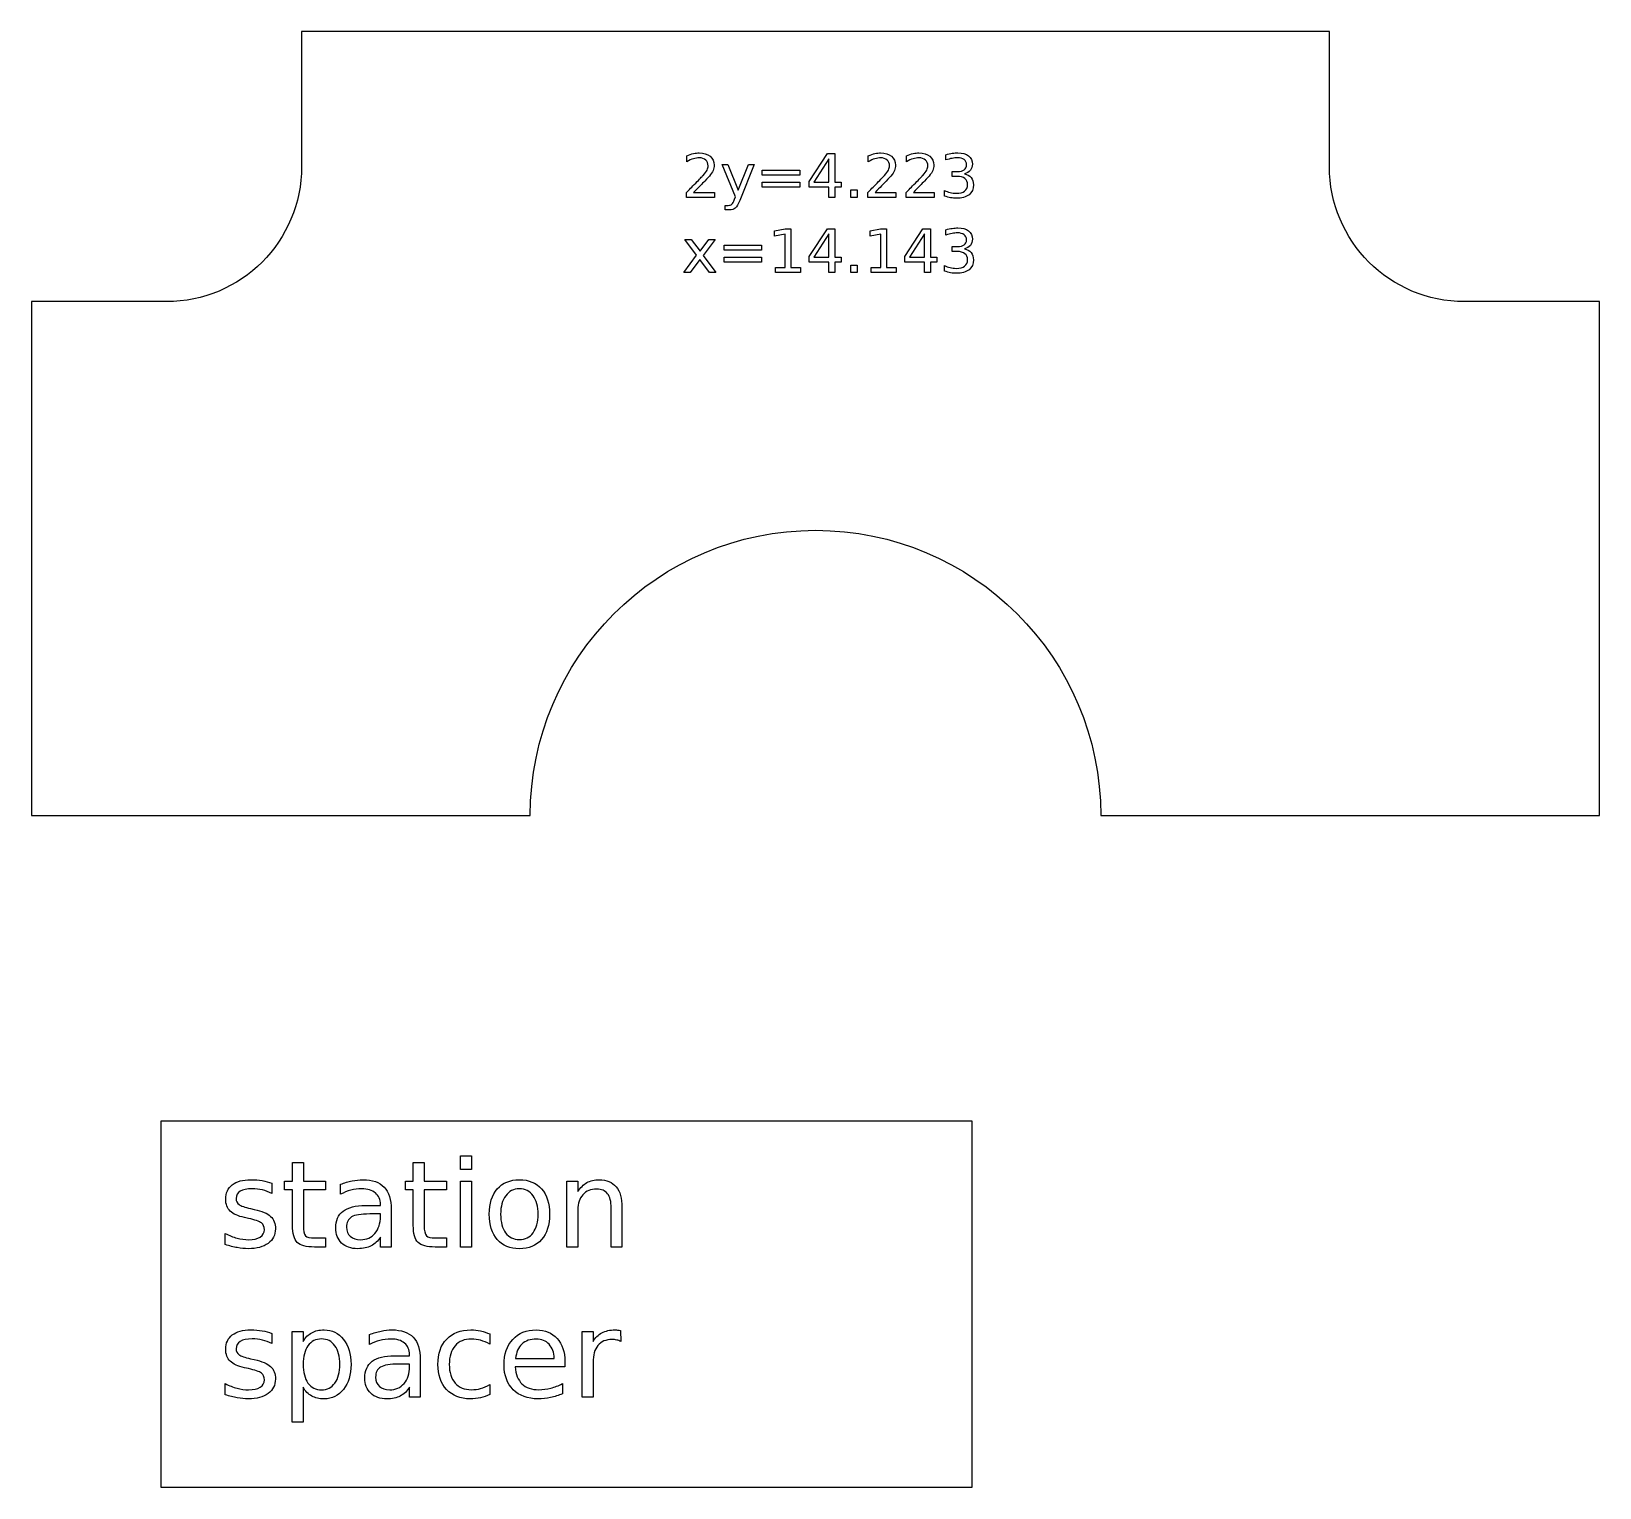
# Model space of a CAD drawing. Extents: x -1338 to 1024, y 230 to 1240.
# Drawn here: x 729.1 to 1023.9, y 269.1 to 542.8 of the extents above; entities that cross this region are included whole.
import ezdxf

# ---------------------------------------------------------------- set-up
doc = ezdxf.new("R2010")
doc.units = 0
doc.layers.add('Layer_1', color=7, linetype='CONTINUOUS')

msp = doc.modelspace()

# ---------------------------------------------------------------- linework, layer by layer
at = {"layer": 'Layer_1', "color": 7}
for p, q in [((973.104057, 542.772179), (779.904206, 542.772179)), ((779.904206, 542.772179), (779.904206, 542.772179)), ((973.104057, 517.372179), (973.104057, 542.772179)), ((852.31734, 518.273908), (852.31734, 519.398385)), ((875.314048, 514.580765), (878.737093, 519.79526)), ((878.737093, 519.79526), (880.137198, 519.79526)), ((878.737093, 519.79526), (878.737093, 519.79526)), ((880.137198, 519.79526), (880.137198, 514.431938)), ((886.426548, 518.273908), (886.426548, 519.398385)), ((893.61441, 518.273908), (893.61441, 519.398385)), ((901.028246, 518.599124), (901.028246, 519.591313)), ((861.456514, 511.664842), (858.959496, 517.739229)), ((858.959496, 517.739229), (860.034368, 517.739229)), ((860.034368, 517.739229), (861.963611, 512.910582)), ((861.963611, 512.910582), (863.892882, 517.739229)), ((864.967753, 517.739229), (862.255767, 510.992363)), ((863.892882, 517.739229), (864.967753, 517.739229)), ((866.500107, 516.691919), (873.566698, 516.691919)), ((866.500107, 515.765878), (866.500107, 516.691919)), ((866.500107, 516.691919), (866.500107, 516.691919)), ((873.566698, 516.691919), (873.566698, 515.765878)), ((879.02925, 518.825122), (876.218034, 514.431938)), ((879.02925, 514.431938), (879.02925, 518.825122)), ((879.02925, 518.825122), (879.02925, 518.825122)), ((902.202347, 515.506806), (902.202347, 516.421824)), ((902.202347, 516.421824), (903.205534, 516.421824)), ((904.500906, 516.002899), (904.500906, 516.002899)), ((873.566698, 515.765878), (866.500107, 515.765878)), ((866.500107, 514.442961), (873.566698, 514.442961)), ((866.500107, 513.505896), (866.500107, 514.442961)), ((866.500107, 514.442961), (866.500107, 514.442961)), ((873.566698, 513.505896), (866.500107, 513.505896)), ((873.566698, 514.442961), (873.566698, 513.505896)), ((875.314048, 513.505896), (875.314048, 514.580765)), ((879.02925, 513.505896), (875.314048, 513.505896)), ((876.218034, 514.431938), (879.02925, 514.431938)), ((879.02925, 511.565612), (879.02925, 513.505896)), ((880.137198, 514.431938), (881.31127, 514.431938)), ((881.31127, 513.505896), (880.137198, 513.505896)), ((880.137198, 513.505896), (880.137198, 511.565612)), ((881.31127, 514.431938), (881.31127, 513.505896)), ((883.15785, 512.965706), (884.320916, 512.965706)), ((883.15785, 511.565612), (883.15785, 512.965706)), ((883.15785, 512.965706), (883.15785, 512.965706)), ((884.320916, 512.965706), (884.320916, 511.565612)), ((903.161451, 515.506806), (902.202347, 515.506806)), ((852.262222, 511.565612), (852.262222, 512.502683)), ((857.487764, 511.565612), (852.262222, 511.565612)), ((853.601677, 512.502683), (857.487764, 512.502683)), ((853.601677, 512.502683), (853.601677, 512.502683)), ((857.487764, 512.502683), (857.487764, 511.565612)), ((859.516236, 509.217439), (859.516236, 510.066307)), ((859.516236, 510.066307), (860.111527, 510.066307)), ((861.274593, 511.201828), (861.456514, 511.664842)), ((862.255767, 510.992363), (862.255767, 510.992363)), ((880.137198, 511.565612), (879.02925, 511.565612)), ((884.320916, 511.565612), (883.15785, 511.565612)), ((886.37143, 511.565612), (886.37143, 512.502683)), ((891.596944, 511.565612), (886.37143, 511.565612)), ((887.710885, 512.502683), (891.596944, 512.502683)), ((887.710885, 512.502683), (887.710885, 512.502683)), ((891.596944, 512.502683), (891.596944, 511.565612)), ((893.559292, 511.565612), (893.559292, 512.502683)), ((898.784805, 511.565612), (893.559292, 511.565612)), ((894.898718, 512.502683), (898.784805, 512.502683)), ((894.898718, 512.502683), (894.898718, 512.502683)), ((898.784805, 512.502683), (898.784805, 511.565612)), ((900.780201, 511.813658), (900.780201, 512.888535)), ((860.326496, 509.217439), (859.516236, 509.217439)), ((868.815232, 505.287269), (870.783055, 505.684158)), ((868.815232, 504.273047), (868.815232, 505.287269)), ((870.79409, 504.669908), (868.815232, 504.273047)), ((870.783055, 505.684158), (871.896506, 505.684158)), ((870.79409, 498.391564), (870.79409, 504.669908)), ((871.896506, 505.684158), (871.896506, 498.391564)), ((875.314048, 500.469651), (878.737093, 505.684158)), ((879.02925, 504.714019), (876.218034, 500.320835)), ((878.737093, 505.684158), (880.137198, 505.684158)), ((878.737093, 505.684158), (878.737093, 505.684158)), ((879.02925, 500.320835), (879.02925, 504.714019)), ((879.02925, 504.714019), (879.02925, 504.714019)), ((880.137198, 505.684158), (880.137198, 500.320835)), ((886.784829, 505.287269), (888.75268, 505.684158)), ((886.784829, 504.273047), (886.784829, 505.287269)), ((888.763715, 504.669908), (886.784829, 504.273047)), ((888.75268, 505.684158), (889.866132, 505.684158)), ((888.763715, 498.391564), (888.763715, 504.669908)), ((889.866132, 505.684158), (889.866132, 498.391564)), ((893.283673, 500.469651), (896.706718, 505.684158)), ((896.998875, 504.714019), (894.187659, 500.320835)), ((896.706718, 505.684158), (898.106795, 505.684158)), ((896.706718, 505.684158), (896.706718, 505.684158)), ((896.998875, 500.320835), (896.998875, 504.714019)), ((896.998875, 504.714019), (896.998875, 504.714019)), ((898.106795, 505.684158), (898.106795, 500.320835)), ((901.028246, 504.488015), (901.028246, 505.480196)), ((854.158416, 500.684619), (851.964562, 503.628112)), ((851.964562, 503.628112), (853.160704, 503.628112)), ((853.160704, 503.628112), (854.797819, 501.428755)), ((854.797819, 501.428755), (856.434934, 503.628112)), ((857.631076, 503.628112), (855.398642, 500.623998)), ((856.434934, 503.628112), (857.631076, 503.628112)), ((857.631076, 503.628112), (857.631076, 503.628112)), ((859.312274, 502.580814), (866.378864, 502.580814)), ((859.312274, 501.654758), (859.312274, 502.580814)), ((859.312274, 502.580814), (859.312274, 502.580814)), ((866.378864, 501.654758), (859.312274, 501.654758)), ((866.378864, 502.580814), (866.378864, 501.654758)), ((902.202347, 501.395706), (902.202347, 502.310699)), ((902.202347, 502.310699), (903.205534, 502.310699)), ((903.161451, 501.395706), (902.202347, 501.395706)), ((904.500906, 501.891797), (904.500906, 501.891797)), ((851.760628, 497.454501), (854.158416, 500.684619)), ((854.753736, 499.879863), (852.956771, 497.454501)), ((856.550673, 497.454501), (854.753736, 499.879863)), ((855.398642, 500.623998), (857.746816, 497.454501)), ((859.312274, 500.331842), (866.378864, 500.331842)), ((859.312274, 499.394779), (859.312274, 500.331842)), ((859.312274, 500.331842), (859.312274, 500.331842)), ((866.378864, 499.394779), (859.312274, 499.394779)), ((866.378864, 500.331842), (866.378864, 499.394779)), ((868.975083, 498.391564), (870.79409, 498.391564)), ((868.975083, 497.454501), (868.975083, 498.391564)), ((868.975083, 498.391564), (868.975083, 498.391564)), ((871.896506, 498.391564), (873.715542, 498.391564)), ((873.715542, 498.391564), (873.715542, 497.454501)), ((875.314048, 499.394779), (875.314048, 500.469651)), ((879.02925, 499.394779), (875.314048, 499.394779)), ((876.218034, 500.320835), (879.02925, 500.320835)), ((879.02925, 497.454501), (879.02925, 499.394779)), ((880.137198, 500.320835), (881.31127, 500.320835)), ((881.31127, 499.394779), (880.137198, 499.394779)), ((880.137198, 499.394779), (880.137198, 497.454501)), ((881.31127, 500.320835), (881.31127, 499.394779)), ((883.15785, 498.854606), (884.320916, 498.854606)), ((883.15785, 497.454501), (883.15785, 498.854606)), ((883.15785, 498.854606), (883.15785, 498.854606)), ((884.320916, 498.854606), (884.320916, 497.454501)), ((886.944708, 498.391564), (888.763715, 498.391564)), ((886.944708, 497.454501), (886.944708, 498.391564)), ((886.944708, 498.391564), (886.944708, 498.391564)), ((889.866132, 498.391564), (891.685138, 498.391564)), ((891.685138, 498.391564), (891.685138, 497.454501)), ((893.283673, 499.394779), (893.283673, 500.469651)), ((896.998875, 499.394779), (893.283673, 499.394779)), ((894.187659, 500.320835), (896.998875, 500.320835)), ((896.998875, 497.454501), (896.998875, 499.394779)), ((898.106795, 500.320835), (899.280896, 500.320835)), ((899.280896, 499.394779), (898.106795, 499.394779)), ((898.106795, 499.394779), (898.106795, 497.454501)), ((899.280896, 500.320835), (899.280896, 499.394779)), ((900.780201, 497.702546), (900.780201, 498.777418)), ((852.956771, 497.454501), (851.760628, 497.454501)), ((857.746816, 497.454501), (856.550673, 497.454501)), ((873.715542, 497.454501), (868.975083, 497.454501)), ((880.137198, 497.454501), (879.02925, 497.454501)), ((884.320916, 497.454501), (883.15785, 497.454501)), ((891.685138, 497.454501), (886.944708, 497.454501)), ((898.106795, 497.454501), (896.998875, 497.454501)), ((754.504206, 491.972185), (729.104206, 491.972185)), ((729.104206, 491.972185), (729.104206, 395.37226)), ((1023.904057, 395.37226), (1023.904057, 491.972185)), ((930.122487, 395.37226), (1023.904057, 395.37226)), ((753.514791, 337.98823), (905.914791, 337.98823)), ((753.514791, 269.052633), (753.514791, 337.98823)), ((905.914791, 337.98823), (905.914791, 269.052633)), ((809.800252, 331.435388), (811.828724, 331.435388)), ((809.800252, 328.866714), (809.800252, 331.435388)), ((809.800252, 331.435388), (809.800252, 331.435388)), ((811.828724, 331.435388), (811.828724, 328.866714)), ((778.193564, 326.628805), (778.193564, 330.134513)), ((778.193564, 330.134513), (780.233071, 330.134513)), ((780.233071, 330.134513), (780.233071, 326.628805)), ((780.233071, 330.134513), (780.233071, 330.134513)), ((800.903648, 326.628805), (800.903648, 330.134513)), ((800.903648, 330.134513), (802.943126, 330.134513)), ((802.943126, 330.134513), (802.943126, 326.628805)), ((802.943126, 330.134513), (802.943126, 330.134513)), ((811.828724, 328.866714), (809.800252, 328.866714)), ((774.324043, 326.264992), (774.324043, 324.346756)), ((774.324043, 326.264992), (774.324043, 326.264992)), ((776.705293, 325.052312), (776.705293, 326.628805)), ((776.705293, 326.628805), (778.193564, 326.628805)), ((778.193564, 325.052312), (776.705293, 325.052312)), ((778.193564, 318.349534), (778.193564, 325.052312)), ((780.233071, 326.628805), (784.411286, 326.628805)), ((784.411286, 325.052312), (780.233071, 325.052312)), ((780.233071, 325.052312), (780.233071, 318.349534)), ((784.411286, 326.628805), (784.411286, 325.052312)), ((787.222474, 324.192409), (787.222474, 326.066562)), ((799.415349, 325.052312), (799.415349, 326.628805)), ((799.415349, 326.628805), (800.903648, 326.628805)), ((800.903648, 325.052312), (799.415349, 325.052312)), ((800.903648, 318.349534), (800.903648, 325.052312)), ((802.943126, 326.628805), (807.121342, 326.628805)), ((807.121342, 325.052312), (802.943126, 325.052312)), ((802.943126, 325.052312), (802.943126, 318.349534)), ((807.121342, 326.628805), (807.121342, 325.052312)), ((809.800252, 326.628805), (811.828724, 326.628805)), ((809.800252, 314.281583), (809.800252, 326.628805)), ((809.800252, 326.628805), (809.800252, 326.628805)), ((811.828724, 326.628805), (811.828724, 314.281583)), ((820.846599, 326.926437), (820.846599, 326.926437)), ((820.846599, 325.206659), (820.846599, 325.206659)), ((829.787314, 314.281583), (829.787314, 326.628805)), ((829.787314, 326.628805), (831.826821, 326.628805)), ((831.826821, 326.628805), (831.826821, 324.710569)), ((770.311182, 321.502492), (771.005731, 321.348145)), ((791.874738, 322.075742), (794.719002, 322.075742)), ((794.719002, 322.075742), (794.719002, 322.274201)), ((838.099662, 314.281583), (838.099662, 321.667846)), ((840.128134, 321.733999), (840.128134, 314.281583)), ((840.128134, 321.733999), (840.128134, 321.733999)), ((769.903286, 319.650409), (769.197731, 319.815763)), ((794.719002, 320.488242), (792.701564, 320.488242)), ((792.701564, 320.488242), (792.701564, 320.488242)), ((794.719002, 320.036263), (794.719002, 320.488242)), ((796.747474, 321.326104), (796.747474, 314.281583)), ((796.747474, 321.326104), (796.747474, 321.326104)), ((831.826821, 321.259951), (831.826821, 314.281583)), ((765.548682, 314.733562), (765.548682, 316.828187)), ((782.327696, 315.979319), (784.411286, 315.979319)), ((784.411286, 315.979319), (784.411286, 314.281583)), ((794.719002, 314.281583), (794.719002, 316.155708)), ((805.037752, 315.979319), (807.121342, 315.979319)), ((807.121342, 315.979319), (807.121342, 314.281583)), ((784.411286, 314.281583), (782.327696, 314.281583)), ((796.747474, 314.281583), (794.719002, 314.281583)), ((807.121342, 314.281583), (805.037752, 314.281583)), ((811.828724, 314.281583), (809.800252, 314.281583)), ((831.826821, 314.281583), (829.787314, 314.281583)), ((840.128134, 314.281583), (838.099662, 314.281583)), ((774.324043, 298.04277), (774.324043, 296.124534)), ((774.324043, 298.04277), (774.324043, 298.04277)), ((778.149481, 281.362985), (778.149481, 298.406583)), ((778.149481, 298.406583), (780.18896, 298.406583)), ((780.18896, 298.406583), (780.18896, 296.53243)), ((792.690529, 295.970187), (792.690529, 297.84434)), ((815.290349, 297.932534), (815.290349, 296.03634)), ((815.290349, 297.932534), (815.290349, 297.932534)), ((832.653648, 286.059361), (832.653648, 298.406583)), ((832.653648, 298.406583), (834.693126, 298.406583)), ((834.693126, 298.406583), (834.693126, 296.488347)), ((839.874557, 298.593978), (839.885564, 296.510388)), ((839.885564, 296.510388), (839.885592, 296.510388)), ((770.311182, 293.28027), (771.005731, 293.125923)), ((787.090196, 292.221937), (787.090196, 292.221937)), ((797.342793, 293.85352), (800.187057, 293.85352)), ((800.187057, 292.26602), (798.16962, 292.26602)), ((798.16962, 292.26602), (798.16962, 292.26602)), ((800.187057, 293.85352), (800.187057, 294.051979)), ((800.187057, 291.814041), (800.187057, 292.26602)), ((802.215529, 293.103881), (802.215529, 286.059361)), ((802.215529, 293.103881), (802.215529, 293.103881)), ((820.141043, 293.324353), (827.372988, 293.33536)), ((827.372988, 293.33536), (827.372988, 293.335388)), ((829.40146, 292.740069), (829.40146, 291.747888)), ((829.40146, 292.740069), (829.40146, 292.740069)), ((834.693126, 292.56368), (834.693126, 286.059361)), ((769.903286, 291.428187), (769.197731, 291.593541)), ((829.40146, 291.747888), (820.074918, 291.747888)), ((765.548682, 286.51134), (765.548682, 288.605965)), ((780.18896, 287.911444), (780.18896, 281.362985)), ((780.18896, 287.911444), (780.18896, 287.911444)), ((800.187057, 286.059361), (800.187057, 287.933486)), ((802.215529, 286.059361), (800.187057, 286.059361)), ((815.290349, 288.407534), (815.290349, 286.533381)), ((828.927439, 288.605965), (828.927439, 286.687728)), ((834.693126, 286.059361), (832.653648, 286.059361)), ((780.18896, 281.362985), (778.149481, 281.362985)), ((905.914791, 269.052633), (753.514791, 269.052633))]:
    msp.add_line(p, q, dxfattribs=at)
for points in [[(779.904206, 542.772179), (779.904206, 542.772179), (779.904206, 517.372179), (779.904206, 517.372179)], [(852.31734, 519.398385), (852.765678, 519.578451), (853.184609, 519.714418), (853.574132, 519.806287)], [(854.665542, 519.007025), (854.316433, 519.007025), (853.947117, 518.946391), (853.557594, 518.825122)], [(853.574132, 519.806287), (853.963655, 519.898156), (854.320102, 519.94409), (854.643472, 519.94409)], [(854.643472, 519.94409), (855.496027, 519.94409), (856.175863, 519.730953), (856.682979, 519.304679)], [(855.861656, 518.593612), (855.556649, 518.869221), (855.157944, 519.007025), (854.665542, 519.007025)], [(856.682979, 519.304679), (857.190095, 518.878407), (857.443652, 518.308819), (857.443652, 517.595914)], [(886.426548, 519.398385), (886.874868, 519.578451), (887.293789, 519.714418), (887.683312, 519.806287)], [(888.774722, 519.007025), (888.425632, 519.007025), (888.056316, 518.946391), (887.666774, 518.825122)], [(887.683312, 519.806287), (888.072854, 519.898156), (888.42931, 519.94409), (888.75268, 519.94409)], [(888.75268, 519.94409), (889.605236, 519.94409), (890.285072, 519.730953), (890.792187, 519.304679)], [(889.970864, 518.593612), (889.665857, 518.869221), (889.267143, 519.007025), (888.774722, 519.007025)], [(890.792187, 519.304679), (891.299303, 518.878407), (891.552861, 518.308819), (891.552861, 517.595914)], [(893.61441, 519.398385), (894.062729, 519.578451), (894.48165, 519.714418), (894.871173, 519.806287)], [(895.962583, 519.007025), (895.613474, 519.007025), (895.244158, 518.946391), (894.854635, 518.825122)], [(894.871173, 519.806287), (895.260696, 519.898156), (895.617152, 519.94409), (895.940542, 519.94409)], [(895.940542, 519.94409), (896.793078, 519.94409), (897.472905, 519.730953), (897.98002, 519.304679)], [(897.158726, 518.593612), (896.853719, 518.869221), (896.455004, 519.007025), (895.962583, 519.007025)], [(897.98002, 519.304679), (898.487136, 518.878407), (898.740694, 518.308819), (898.740694, 517.595914)], [(901.028246, 519.591313), (901.450846, 519.708905), (901.845882, 519.7971), (902.213354, 519.855896)], [(902.180277, 518.907804), (901.831187, 518.841659), (901.447177, 518.738765), (901.028246, 518.599124)], [(903.161451, 519.007025), (902.856444, 519.007025), (902.529386, 518.973951), (902.180277, 518.907804)], [(902.213354, 519.855896), (902.584514, 519.914692), (902.933622, 519.94409), (903.26068, 519.94409)], [(904.445788, 518.665271), (904.148119, 518.893107), (903.720006, 519.007025), (903.161451, 519.007025)], [(903.26068, 519.94409), (904.105861, 519.94409), (904.774662, 519.751165), (905.267083, 519.365315)], [(905.267083, 519.365315), (905.759504, 518.983139), (906.005715, 518.464996), (906.005715, 517.810885)], [(779.904206, 517.372179), (779.904203, 503.344149), (768.532236, 491.972185), (754.504206, 491.972185)], [(853.557594, 518.825122), (853.171739, 518.703854), (852.758321, 518.520116), (852.31734, 518.273908)], [(855.365566, 515.688707), (855.722031, 516.089257), (855.970076, 516.427336), (856.109701, 516.702943)], [(856.324698, 517.524255), (856.324698, 517.961553), (856.17035, 518.318005), (855.861656, 518.593612)], [(856.109701, 516.702943), (856.253032, 516.982226), (856.324698, 517.255997), (856.324698, 517.524255)], [(857.250725, 516.631287), (857.125776, 516.329954), (856.896104, 515.973501), (856.561708, 515.561927)], [(857.443652, 517.595914), (857.443652, 517.257834), (857.379343, 516.936292), (857.250725, 516.631287)], [(887.666774, 518.825122), (887.280938, 518.703854), (886.86753, 518.520116), (886.426548, 518.273908)], [(889.474774, 515.688707), (889.831221, 516.089257), (890.079266, 516.427336), (890.218909, 516.702943)], [(890.433878, 517.524255), (890.433878, 517.961553), (890.27954, 518.318005), (889.970864, 518.593612)], [(890.218909, 516.702943), (890.362222, 516.982226), (890.433878, 517.255997), (890.433878, 517.524255)], [(891.359934, 516.631287), (891.234985, 516.329954), (891.005312, 515.973501), (890.670916, 515.561927)], [(891.552861, 517.595914), (891.552861, 517.257834), (891.488552, 516.936292), (891.359934, 516.631287)], [(894.854635, 518.825122), (894.468781, 518.703854), (894.055372, 518.520116), (893.61441, 518.273908)], [(896.662607, 515.688707), (897.019073, 516.089257), (897.267127, 516.427336), (897.406771, 516.702943)], [(897.621739, 517.524255), (897.621739, 517.961553), (897.467401, 518.318005), (897.158726, 518.593612)], [(897.406771, 516.702943), (897.550083, 516.982226), (897.621739, 517.255997), (897.621739, 517.524255)], [(898.547767, 516.631287), (898.422836, 516.329954), (898.193164, 515.973501), (897.85875, 515.561927)], [(898.740694, 517.595914), (898.740694, 517.257834), (898.676385, 516.936292), (898.547767, 516.631287)], [(903.205534, 516.421824), (903.753083, 516.421824), (904.172014, 516.53023), (904.462326, 516.74704)], [(904.897767, 517.695132), (904.897767, 518.11773), (904.747107, 518.441109), (904.445788, 518.665271)], [(904.462326, 516.74704), (904.75262, 516.967527), (904.897767, 517.283558), (904.897767, 517.695132)], [(905.614357, 516.653334), (905.353452, 516.34098), (904.982302, 516.124168), (904.500906, 516.002899)], [(904.500906, 516.002899), (905.033742, 515.888983), (905.448984, 515.651961), (905.746635, 515.291832)], [(906.005715, 517.810885), (906.005715, 517.355215), (905.875262, 516.969365), (905.614357, 516.653334)], [(998.504057, 491.972185), (984.476026, 491.972185), (973.10406, 503.344149), (973.104057, 517.372179)], [(852.262222, 512.502683), (852.684821, 512.939981), (853.259924, 513.526107), (853.987531, 514.26106)], [(855.685267, 514.635885), (855.192846, 514.128768), (854.498315, 513.4177), (853.601677, 512.502683)], [(853.987531, 514.26106), (854.718806, 514.999689), (855.178151, 515.475571), (855.365566, 515.688707)], [(856.561708, 515.561927), (856.469835, 515.45536), (856.177688, 515.146679), (855.685267, 514.635885)], [(886.37143, 512.502683), (886.79403, 512.939981), (887.369133, 513.526107), (888.096739, 514.26106)], [(889.794475, 514.635885), (889.302054, 514.128768), (888.607524, 513.4177), (887.710885, 512.502683)], [(888.096739, 514.26106), (888.828015, 514.999689), (889.28736, 515.475571), (889.474774, 515.688707)], [(890.670916, 515.561927), (890.579044, 515.45536), (890.286897, 515.146679), (889.794475, 514.635885)], [(893.559292, 512.502683), (893.981872, 512.939981), (894.556966, 513.526107), (895.284572, 514.26106)], [(896.982337, 514.635885), (896.489915, 514.128768), (895.795376, 513.4177), (894.898718, 512.502683)], [(895.284572, 514.26106), (896.015867, 514.999689), (896.475212, 515.475571), (896.662607, 515.688707)], [(897.85875, 515.561927), (897.766877, 515.45536), (897.474739, 515.146679), (896.982337, 514.635885)], [(904.578066, 515.093396), (904.239982, 515.369003), (903.767777, 515.506806), (903.161451, 515.506806)], [(904.539486, 512.756243), (904.906958, 513.03185), (905.090694, 513.4324), (905.090694, 513.957892)], [(905.090694, 513.957892), (905.090694, 514.442962), (904.919818, 514.821463), (904.578066, 515.093396)], [(906.198642, 513.957892), (906.198642, 513.145767), (905.919364, 512.517381), (905.360809, 512.072735)], [(905.746635, 515.291832), (906.047973, 514.931705), (906.198642, 514.487058), (906.198642, 513.957892)], [(860.111527, 510.066307), (860.390814, 510.066307), (860.607627, 510.13245), (860.761965, 510.264737)], [(860.761965, 510.264737), (860.916303, 510.397043), (861.087179, 510.709407), (861.274593, 511.201828)], [(862.255767, 510.992363), (861.969123, 510.2574), (861.689836, 509.777838), (861.417906, 509.553678)], [(900.780201, 512.888535), (901.088877, 512.708471), (901.426951, 512.572505), (901.794423, 512.480636)], [(901.910191, 511.510494), (901.546387, 511.576647), (901.169724, 511.677702), (900.780201, 511.813658)], [(901.794423, 512.480636), (902.161914, 512.388765), (902.545934, 512.34283), (902.946482, 512.34283)], [(902.979559, 511.405762), (902.634119, 511.405762), (902.277663, 511.440673), (901.910191, 511.510494)], [(902.946482, 512.34283), (903.644681, 512.34283), (904.175682, 512.480634), (904.539486, 512.756243)], [(905.360809, 512.072735), (904.802235, 511.628086), (904.008485, 511.405762), (902.979559, 511.405762)], [(861.417906, 509.553678), (861.145975, 509.329519), (860.782172, 509.217439), (860.326496, 509.217439)], [(901.028246, 505.480196), (901.450846, 505.597788), (901.845882, 505.685983), (902.213354, 505.744779)], [(902.180277, 504.796682), (901.831187, 504.730548), (901.447177, 504.627659), (901.028246, 504.488015)], [(903.161451, 504.895911), (902.856444, 504.895911), (902.529386, 504.862835), (902.180277, 504.796682)], [(902.213354, 505.744779), (902.584514, 505.803575), (902.933622, 505.832974), (903.26068, 505.832974)], [(904.445788, 504.554168), (904.148119, 504.781997), (903.720006, 504.895911), (903.161451, 504.895911)], [(903.26068, 505.832974), (904.105861, 505.832974), (904.774662, 505.640046), (905.267083, 505.254192)], [(904.897767, 503.584029), (904.897767, 504.006629), (904.747107, 504.330009), (904.445788, 504.554168)], [(905.267083, 505.254192), (905.759504, 504.872026), (906.005715, 504.353885), (906.005715, 503.699769)], [(904.578066, 500.982279), (904.239982, 501.257897), (903.767777, 501.395706), (903.161451, 501.395706)], [(903.205534, 502.310699), (903.753083, 502.310699), (904.172014, 502.41911), (904.462326, 502.635932)], [(904.462326, 502.635932), (904.75262, 502.856423), (904.897767, 503.172455), (904.897767, 503.584029)], [(905.614357, 502.542234), (905.353452, 502.229871), (904.982302, 502.013058), (904.500906, 501.891797)], [(904.500906, 501.891797), (905.033742, 501.777873), (905.448984, 501.540844), (905.746635, 501.18071)], [(906.005715, 503.699769), (906.005715, 503.244093), (905.875262, 502.858248), (905.614357, 502.542234)], [(905.746635, 501.18071), (906.047973, 500.820594), (906.198642, 500.375953), (906.198642, 499.846786)], [(900.780201, 498.777418), (901.088877, 498.59736), (901.426951, 498.461395), (901.794423, 498.369522)], [(901.794423, 498.369522), (902.161914, 498.277649), (902.545934, 498.231713), (902.946482, 498.231713)], [(902.946482, 498.231713), (903.644681, 498.231713), (904.175682, 498.369522), (904.539486, 498.64514)], [(904.539486, 498.64514), (904.906958, 498.92074), (905.090694, 499.321288), (905.090694, 499.846786)], [(905.090694, 499.846786), (905.090694, 500.331851), (904.919818, 500.710349), (904.578066, 500.982279)], [(906.198642, 499.846786), (906.198642, 499.034664), (905.919364, 498.406277), (905.360809, 497.961626)], [(901.910191, 497.399383), (901.546387, 497.465536), (901.169724, 497.566591), (900.780201, 497.702546)], [(902.979559, 497.294651), (902.634119, 497.294651), (902.277663, 497.329562), (901.910191, 497.399383)], [(905.360809, 497.961626), (904.802235, 497.516976), (904.008485, 497.294651), (902.979559, 497.294651)], [(1023.904057, 491.972185), (1023.904057, 491.972185), (998.504057, 491.972185), (998.504057, 491.972185)], [(822.885211, 395.37226), (822.885398, 424.985003), (846.891388, 448.99074), (876.504131, 448.990616)], [(876.504131, 448.990616), (906.116654, 448.990428), (930.1223, 424.984782), (930.122487, 395.37226)], [(729.104206, 395.37226), (729.104206, 395.37226), (822.885211, 395.37226), (822.885211, 395.37226)], [(765.636876, 323.288423), (765.636876, 324.449654), (766.04845, 325.346303), (766.871599, 325.978368)], [(766.871599, 325.978368), (767.694747, 326.610414), (768.863326, 326.926437), (770.377335, 326.926437)], [(768.348863, 324.765687), (767.849104, 324.457011), (767.599224, 323.993988), (767.599224, 323.376617)], [(770.619877, 325.228701), (769.612983, 325.228701), (768.855978, 325.074363), (768.348863, 324.765687)], [(770.377335, 326.926437), (771.126992, 326.926437), (771.832548, 326.871319), (772.494002, 326.761083)], [(772.538113, 325.008229), (771.920742, 325.15521), (771.28133, 325.228701), (770.619877, 325.228701)], [(772.494002, 326.761083), (773.155455, 326.650847), (773.765469, 326.485483), (774.324043, 326.264992)], [(774.324043, 324.346756), (773.750775, 324.640738), (773.155465, 324.861229), (772.538113, 325.008229)], [(787.222474, 326.066562), (787.964775, 326.353187), (788.685034, 326.566321), (789.383252, 326.705965)], [(789.151745, 324.953111), (788.482935, 324.78406), (787.839844, 324.530492), (787.222474, 324.192409)], [(791.213265, 325.206659), (790.50771, 325.206659), (789.820536, 325.122143), (789.151745, 324.953111)], [(789.383252, 326.705965), (790.081451, 326.852946), (790.761277, 326.926437), (791.422731, 326.926437)], [(793.792974, 324.434951), (793.18296, 324.949423), (792.323057, 325.206659), (791.213265, 325.206659)], [(791.422731, 326.926437), (793.20867, 326.926437), (794.542613, 326.463423), (795.424557, 325.537395)], [(794.719002, 322.274201), (794.719002, 323.207585), (794.410326, 323.927835), (793.792974, 324.434951)], [(795.424557, 325.537395), (796.306502, 324.611349), (796.747474, 323.207585), (796.747474, 321.326104)], [(815.180113, 320.444159), (815.180113, 322.472622), (815.679881, 324.060122), (816.679418, 325.206659)], [(816.679418, 325.206659), (817.686312, 326.353177), (819.075372, 326.926437), (820.846599, 326.926437)], [(820.846599, 325.206659), (819.758877, 325.206659), (818.898983, 324.780381), (818.266918, 323.927826)], [(820.846599, 326.926437), (822.610488, 326.926437), (823.995879, 326.353177), (825.002772, 325.206659)], [(823.415272, 323.916819), (822.783208, 324.776712), (821.926983, 325.206659), (820.846599, 325.206659)], [(825.002772, 325.206659), (826.009666, 324.060122), (826.513113, 322.472622), (826.513113, 320.444159)], [(831.826821, 324.710569), (832.311886, 325.45287), (832.881476, 326.007756), (833.535592, 326.375228)], [(835.365634, 325.162548), (834.270536, 325.162548), (833.406964, 324.813448), (832.774918, 324.115249)], [(833.535592, 326.375228), (834.197046, 326.742701), (834.957719, 326.926437), (835.817613, 326.926437)], [(837.416148, 324.291638), (836.960472, 324.872245), (836.276967, 325.162548), (835.365634, 325.162548)], [(835.817613, 326.926437), (837.23608, 326.926437), (838.309117, 326.485464), (839.036724, 325.60352)], [(838.099662, 321.667846), (838.099662, 322.836435), (837.871824, 323.711032), (837.416148, 324.291638)], [(839.036724, 325.60352), (839.76433, 324.728932), (840.128134, 323.439092), (840.128134, 321.733999)], [(766.474738, 321.028444), (765.916164, 321.579661), (765.636876, 322.332988), (765.636876, 323.288423)], [(767.599224, 323.376617), (767.599224, 322.906247), (767.779282, 322.535097), (768.139397, 322.263166)], [(768.139397, 322.263166), (768.499532, 321.998592), (769.22346, 321.745034), (770.311182, 321.502492)], [(771.005731, 321.348145), (772.446231, 321.039469), (773.467819, 320.602175), (774.070495, 320.036263)], [(787.707557, 321.017409), (788.640941, 321.722964), (790.030002, 322.075742), (791.874738, 322.075742)], [(818.266918, 323.927826), (817.634853, 323.082645), (817.318821, 321.921423), (817.318821, 320.444159)], [(824.36337, 320.444159), (824.36337, 321.90671), (824.047337, 323.064263), (823.415272, 323.916819)], [(832.774918, 324.115249), (832.142854, 323.41705), (831.826821, 322.465284), (831.826821, 321.259951)], [(769.197731, 319.815763), (767.940957, 320.080356), (767.033293, 320.484583), (766.474738, 321.028444)], [(772.339654, 318.801541), (771.972182, 319.095523), (771.160059, 319.378479), (769.903286, 319.650409)], [(772.901897, 317.533742), (772.901897, 318.08496), (772.714483, 318.50756), (772.339654, 318.801541)], [(774.070495, 320.036263), (774.68049, 319.477689), (774.985488, 318.694965), (774.985488, 317.68809)], [(786.318488, 317.875485), (786.318488, 319.264545), (786.781511, 320.311853), (787.707557, 321.017409)], [(789.295057, 319.926027), (788.662992, 319.551199), (788.34696, 318.911787), (788.34696, 318.007791)], [(792.701564, 320.488242), (791.062606, 320.488242), (789.927103, 320.300837), (789.295057, 319.926027)], [(793.693745, 316.850228), (794.377249, 317.651326), (794.719002, 318.713337), (794.719002, 320.036263)], [(816.679418, 315.681659), (815.679881, 316.835534), (815.180113, 318.423034), (815.180113, 320.444159)], [(817.318821, 320.444159), (817.318821, 318.966895), (817.631184, 317.801995), (818.255912, 316.949458)], [(823.415272, 316.960464), (824.047337, 317.81302), (824.36337, 318.974252), (824.36337, 320.444159)], [(826.513113, 320.444159), (826.513113, 318.423034), (826.009666, 316.835534), (825.002772, 315.681659)], [(765.548682, 316.828187), (766.298339, 316.438664), (767.036971, 316.144682), (767.764578, 315.946242)], [(767.764578, 315.946242), (768.492184, 315.755159), (769.212444, 315.659618), (769.925356, 315.659618)], [(769.925356, 315.659618), (770.880791, 315.659618), (771.615745, 315.821303), (772.130217, 316.144673)], [(772.130217, 316.144673), (772.644671, 316.4754), (772.901897, 316.938423), (772.901897, 317.533742)], [(774.985488, 317.68809), (774.985488, 316.541553), (774.529821, 315.633879), (773.618488, 314.965069)], [(779.086543, 315.152492), (778.491224, 315.740455), (778.193564, 316.806136), (778.193564, 318.349534)], [(780.233071, 318.349534), (780.233071, 317.342659), (780.369036, 316.6959), (780.640967, 316.409256)], [(780.640967, 316.409256), (780.920254, 316.122631), (781.482497, 315.979319), (782.327696, 315.979319)], [(787.431939, 315.020187), (786.689638, 315.733099), (786.318488, 316.684865), (786.318488, 317.875485)], [(788.34696, 318.007791), (788.34696, 317.287541), (788.582145, 316.714273), (789.052516, 316.287985)], [(789.052516, 316.287985), (789.530242, 315.869073), (790.177002, 315.659618), (790.992793, 315.659618)], [(790.992793, 315.659618), (792.11728, 315.659618), (793.017597, 316.056488), (793.693745, 316.850228)], [(794.719002, 316.155708), (794.255988, 315.40605), (793.67905, 314.851154), (792.988189, 314.49102)], [(801.796599, 315.152492), (801.201298, 315.740455), (800.903648, 316.806136), (800.903648, 318.349534)], [(802.943126, 318.349534), (802.943126, 317.342659), (803.079101, 316.6959), (803.35105, 316.409256)], [(803.35105, 316.409256), (803.630319, 316.122631), (804.192552, 315.979319), (805.037752, 315.979319)], [(820.846599, 313.961853), (819.075372, 313.961853), (817.686312, 314.535122), (816.679418, 315.681659)], [(818.255912, 316.949458), (818.887958, 316.104259), (819.75152, 315.681659), (820.846599, 315.681659)], [(820.846599, 315.681659), (821.926983, 315.681659), (822.783208, 316.107928), (823.415272, 316.960464)], [(825.002772, 315.681659), (823.995879, 314.535122), (822.610488, 313.961853), (820.846599, 313.961853)], [(767.808689, 314.160312), (767.095777, 314.285242), (766.342441, 314.476326), (765.548682, 314.733562)], [(769.881245, 313.961853), (769.219791, 313.961853), (768.528939, 314.028006), (767.808689, 314.160312)], [(773.618488, 314.965069), (772.714492, 314.296258), (771.468745, 313.961853), (769.881245, 313.961853)], [(782.327696, 314.281583), (780.762247, 314.281583), (779.681863, 314.571886), (779.086543, 315.152492)], [(790.452592, 313.961853), (789.188481, 313.961853), (788.181597, 314.314631), (787.431939, 315.020187)], [(792.988189, 314.49102), (792.297328, 314.138242), (791.452129, 313.961853), (790.452592, 313.961853)], [(805.037752, 314.281583), (803.472302, 314.281583), (802.391918, 314.571886), (801.796599, 315.152492)], [(765.636876, 295.066201), (765.636876, 296.227432), (766.04845, 297.12408), (766.871599, 297.756145)], [(766.871599, 297.756145), (767.694747, 298.388191), (768.863326, 298.704214), (770.377335, 298.704214)], [(770.377335, 298.704214), (771.126992, 298.704214), (771.832548, 298.649096), (772.494002, 298.53886)], [(772.494002, 298.53886), (773.155455, 298.428624), (773.765469, 298.263261), (774.324043, 298.04277)], [(780.18896, 296.53243), (780.615247, 297.267393), (781.15177, 297.811263), (781.79853, 298.164041)], [(781.79853, 298.164041), (782.452627, 298.524157), (783.231673, 298.704214), (784.135668, 298.704214)], [(784.135668, 298.704214), (785.634983, 298.704214), (786.851333, 298.108904), (787.784717, 296.918284)], [(792.690529, 297.84434), (793.43283, 298.130965), (794.15309, 298.344099), (794.851307, 298.483742)], [(794.851307, 298.483742), (795.549506, 298.630724), (796.229333, 298.704214), (796.890786, 298.704214)], [(796.890786, 298.704214), (798.676726, 298.704214), (800.010668, 298.241201), (800.892613, 297.315173)], [(807.17646, 296.973402), (808.286252, 298.127277), (809.803939, 298.704214), (811.729523, 298.704214)], [(811.729523, 298.704214), (812.354231, 298.704214), (812.964235, 298.638071), (813.559536, 298.505784)], [(813.559536, 298.505784), (814.154856, 298.380854), (814.731793, 298.18977), (815.290349, 297.932534)], [(819.589835, 296.918284), (820.684914, 298.108904), (822.158499, 298.704214), (824.010592, 298.704214)], [(824.010592, 298.704214), (825.671583, 298.704214), (826.983474, 298.167701), (827.946266, 297.094673)], [(834.693126, 296.488347), (835.119414, 297.238004), (835.67431, 297.792891), (836.357814, 298.153006)], [(836.357814, 298.153006), (837.041319, 298.520478), (837.871814, 298.704214), (838.8493, 298.704214)], [(838.8493, 298.704214), (838.988944, 298.704214), (839.143282, 298.693198), (839.312314, 298.671166)], [(839.312314, 298.671166), (839.481365, 298.656491), (839.668779, 298.630761), (839.874557, 298.593978)], [(766.474738, 292.806222), (765.916164, 293.357439), (765.636876, 294.110766), (765.636876, 295.066201)], [(768.348863, 296.543465), (767.849104, 296.234789), (767.599224, 295.771766), (767.599224, 295.154395)], [(767.599224, 295.154395), (767.599224, 294.684025), (767.779282, 294.312874), (768.139397, 294.040944)], [(770.619877, 297.006478), (769.612983, 297.006478), (768.855978, 296.852141), (768.348863, 296.543465)], [(772.538113, 296.786006), (771.920742, 296.932988), (771.28133, 297.006478), (770.619877, 297.006478)], [(774.324043, 296.124534), (773.750775, 296.418515), (773.155465, 296.639006), (772.538113, 296.786006)], [(781.103981, 295.727673), (780.493967, 294.882474), (780.18896, 293.713895), (780.18896, 292.221937)], [(783.639578, 297.006478), (782.56655, 297.006478), (781.721351, 296.58021), (781.103981, 295.727673)], [(786.16414, 295.727673), (785.554126, 296.58021), (784.712606, 297.006478), (783.639578, 297.006478)], [(787.090196, 292.221937), (787.090196, 293.713895), (786.781511, 294.882474), (786.16414, 295.727673)], [(787.784717, 296.918284), (788.725458, 295.727664), (789.195828, 294.162215), (789.195828, 292.221937)], [(794.6198, 296.730888), (793.95099, 296.561837), (793.3079, 296.30827), (792.690529, 295.970187)], [(796.681321, 296.984437), (795.975765, 296.984437), (795.288592, 296.899921), (794.6198, 296.730888)], [(799.26103, 296.212728), (798.651016, 296.727201), (797.791113, 296.984437), (796.681321, 296.984437)], [(800.187057, 294.051979), (800.187057, 294.985363), (799.878381, 295.705613), (799.26103, 296.212728)], [(800.892613, 297.315173), (801.774557, 296.389127), (802.215529, 294.985363), (802.215529, 293.103881)], [(805.522835, 292.221937), (805.522835, 294.235705), (806.074043, 295.819527), (807.17646, 296.973402)], [(808.752953, 295.727673), (808.025347, 294.897168), (807.661543, 293.72859), (807.661543, 292.221937)], [(811.817717, 296.984437), (810.502148, 296.984437), (809.48056, 296.565516), (808.752953, 295.727673)], [(813.559536, 296.741895), (812.986286, 296.90359), (812.40568, 296.984437), (811.817717, 296.984437)], [(815.290349, 296.03634), (814.717099, 296.352372), (814.140161, 296.587557), (813.559536, 296.741895)], [(817.958252, 292.111701), (817.958252, 294.132826), (818.502113, 295.73502), (819.589835, 296.918284)], [(821.309641, 296.025333), (820.633474, 295.385911), (820.243941, 294.485585), (820.141043, 293.324353)], [(824.032634, 296.984437), (822.90081, 296.984437), (821.993145, 296.664736), (821.309641, 296.025333)], [(826.435925, 295.992256), (825.833268, 296.65371), (825.032171, 296.984437), (824.032634, 296.984437)], [(827.372988, 293.335388), (827.358312, 294.445161), (827.045958, 295.330784), (826.435925, 295.992256)], [(827.946266, 297.094673), (828.916395, 296.029002), (829.40146, 294.577467), (829.40146, 292.740069)], [(835.608147, 295.771756), (834.998133, 295.029455), (834.693126, 293.960097), (834.693126, 292.56368)], [(838.253981, 296.896242), (837.107462, 296.896242), (836.225518, 296.521414), (835.608147, 295.771756)], [(839.135925, 296.797013), (838.871351, 296.863166), (838.57737, 296.896242), (838.253981, 296.896242)], [(839.885592, 296.510388), (839.657745, 296.642675), (839.407856, 296.738217), (839.135925, 296.797013)], [(769.197731, 291.593541), (767.940957, 291.858134), (767.033293, 292.262361), (766.474738, 292.806222)], [(768.139397, 294.040944), (768.499532, 293.77637), (769.22346, 293.522812), (770.311182, 293.28027)], [(771.005731, 293.125923), (772.446231, 292.817247), (773.467819, 292.379953), (774.070495, 291.814041)], [(780.18896, 292.221937), (780.18896, 290.729979), (780.493967, 289.557731), (781.103981, 288.705194)], [(786.16414, 288.705194), (786.781511, 289.557731), (787.090196, 290.729979), (787.090196, 292.221937)], [(789.195828, 292.221937), (789.195828, 290.281659), (788.725458, 288.71621), (787.784717, 287.52559)], [(791.786543, 289.653263), (791.786543, 291.042323), (792.249566, 292.089631), (793.175613, 292.795187)], [(793.175613, 292.795187), (794.108997, 293.500742), (795.498057, 293.85352), (797.342793, 293.85352)], [(798.16962, 292.26602), (796.530661, 292.26602), (795.395159, 292.078615), (794.763113, 291.703805)], [(807.165453, 287.492513), (806.070374, 288.661083), (805.522835, 290.237557), (805.522835, 292.221937)], [(807.661543, 292.221937), (807.661543, 290.715284), (808.025347, 289.543037), (808.752953, 288.705194)], [(819.678029, 287.459437), (818.531511, 288.605955), (817.958252, 290.15671), (817.958252, 292.111701)], [(772.339654, 290.579319), (771.972182, 290.8733), (771.160059, 291.156256), (769.903286, 291.428187)], [(772.130217, 287.922451), (772.644671, 288.253177), (772.901897, 288.716201), (772.901897, 289.31152)], [(772.901897, 289.31152), (772.901897, 289.862738), (772.714483, 290.285337), (772.339654, 290.579319)], [(774.985488, 289.465868), (774.985488, 288.31933), (774.529821, 287.411657), (773.618488, 286.742846)], [(774.070495, 291.814041), (774.68049, 291.255467), (774.985488, 290.472742), (774.985488, 289.465868)], [(792.899995, 286.797964), (792.157694, 287.510877), (791.786543, 288.462643), (791.786543, 289.653263)], [(794.763113, 291.703805), (794.131048, 291.328976), (793.815016, 290.689564), (793.815016, 289.785569)], [(793.815016, 289.785569), (793.815016, 289.065319), (794.050201, 288.49205), (794.520571, 288.065763)], [(799.1618, 288.628006), (799.845305, 289.429103), (800.187057, 290.491115), (800.187057, 291.814041)], [(820.074918, 291.747888), (820.163103, 290.351471), (820.582025, 289.285791), (821.331682, 288.550847)], [(765.548682, 288.605965), (766.298339, 288.216442), (767.036971, 287.92246), (767.764578, 287.72402)], [(767.808689, 285.93809), (767.095777, 286.06302), (766.342441, 286.254103), (765.548682, 286.51134)], [(767.764578, 287.72402), (768.492184, 287.532937), (769.212444, 287.437395), (769.925356, 287.437395)], [(773.618488, 286.742846), (772.714492, 286.074036), (771.468745, 285.739631), (769.881245, 285.739631)], [(769.925356, 287.437395), (770.880791, 287.437395), (771.615745, 287.59908), (772.130217, 287.922451)], [(781.79853, 286.268798), (781.15177, 286.628932), (780.615247, 287.176481), (780.18896, 287.911444)], [(781.103981, 288.705194), (781.721351, 287.859995), (782.56655, 287.437395), (783.639578, 287.437395)], [(784.135668, 285.739631), (783.231673, 285.739631), (782.452627, 285.91602), (781.79853, 286.268798)], [(783.639578, 287.437395), (784.712606, 287.437395), (785.554126, 287.859995), (786.16414, 288.705194)], [(787.784717, 287.52559), (786.851333, 286.334951), (785.634983, 285.739631), (784.135668, 285.739631)], [(795.920647, 285.739631), (794.656536, 285.739631), (793.649652, 286.092409), (792.899995, 286.797964)], [(794.520571, 288.065763), (794.998298, 287.646851), (795.645057, 287.437395), (796.460849, 287.437395)], [(798.456245, 286.268798), (797.765383, 285.91602), (796.920184, 285.739631), (795.920647, 285.739631)], [(796.460849, 287.437395), (797.585335, 287.437395), (798.485652, 287.834266), (799.1618, 288.628006)], [(800.187057, 287.933486), (799.724043, 287.183828), (799.147106, 286.628932), (798.456245, 286.268798)], [(811.597217, 285.739631), (809.737786, 285.739631), (808.260532, 286.323925), (807.165453, 287.492513)], [(808.752953, 288.705194), (809.48056, 287.874689), (810.502148, 287.459437), (811.817717, 287.459437)], [(811.817717, 287.459437), (812.40568, 287.459437), (812.986286, 287.536606), (813.559536, 287.690944)], [(815.290349, 286.533381), (814.724437, 286.268807), (814.136474, 286.070377), (813.52646, 285.93809)], [(813.559536, 287.690944), (814.140161, 287.852638), (814.717099, 288.091502), (815.290349, 288.407534)], [(824.36337, 285.739631), (822.393684, 285.739631), (820.831904, 286.3129), (819.678029, 287.459437)], [(821.331682, 288.550847), (822.088677, 287.82324), (823.139664, 287.459437), (824.484641, 287.459437)], [(826.689502, 285.982173), (825.92515, 285.820478), (825.149773, 285.739631), (824.36337, 285.739631)], [(824.484641, 287.459437), (825.263687, 287.459437), (826.017013, 287.554979), (826.74462, 287.746062)], [(828.927439, 286.687728), (828.199833, 286.379053), (827.453854, 286.143867), (826.689502, 285.982173)], [(826.74462, 287.746062), (827.479564, 287.937145), (828.207171, 288.223779), (828.927439, 288.605965)], [(769.881245, 285.739631), (769.219791, 285.739631), (768.528939, 285.805784), (767.808689, 285.93809)], [(813.52646, 285.93809), (812.923802, 285.805784), (812.280721, 285.739631), (811.597217, 285.739631)]]:
    msp.add_open_spline(points, degree=3, dxfattribs=at)

doc.saveas('drawing.dxf')
